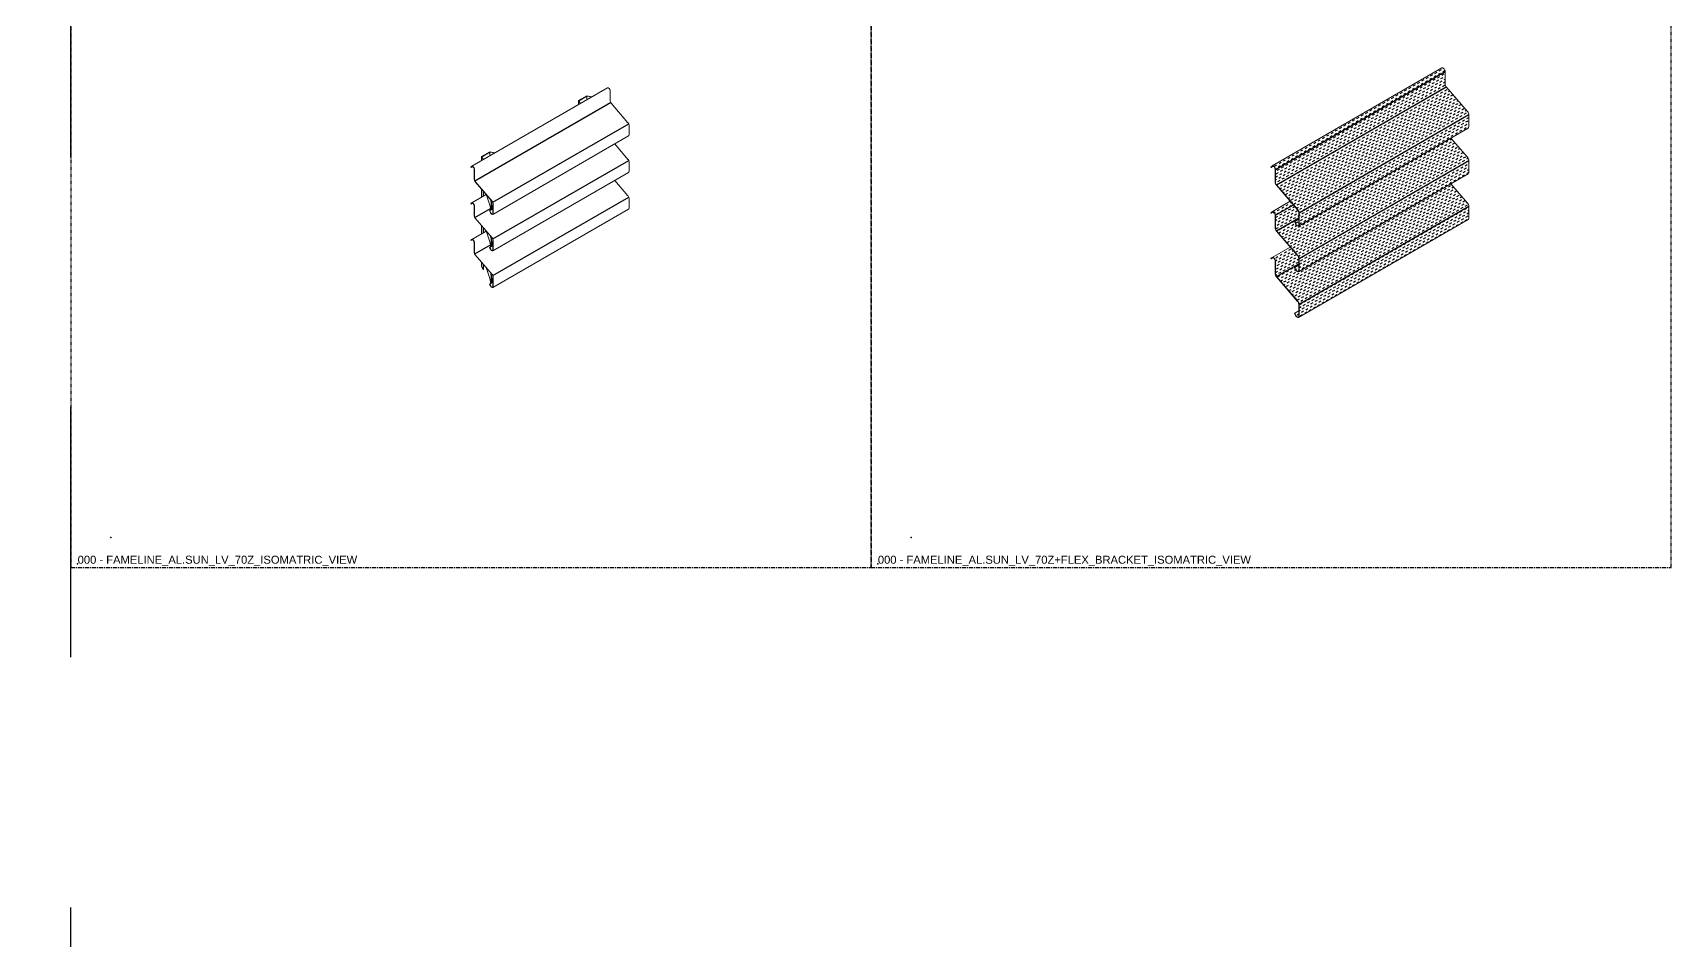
# Model space of a CAD drawing. Header units: millimetres. Extents: x -244126 to 368105, y -173968 to 259060.
# Drawn here: x 158837 to 160884, y 39863 to 40996 of the extents above; entities that cross this region are included whole.
import ezdxf

# ---------------------------------------------------------------- set-up
doc = ezdxf.new("R2010")
doc.units = ezdxf.units.MM
doc.header["$MEASUREMENT"] = 0
doc.linetypes.add('005_GG_TA_LINE', pattern=[13.75, 5, -1.25, 1.25, -1.25, 5])
for name, color, linetype in [('000 - H A T C H', 8, 'Continuous'), ('001 - ASCESSORIES', 1, 'Continuous'), ('A03_SUN LOUVER', 7, 'Continuous')]:
    doc.layers.add(name, color=color, linetype=linetype)
doc.styles.get("Standard").update_dxf_attribs({"font": 'arial.ttf'})

# ---------------------------------------------------------------- blocks, each defined once
blk = doc.blocks.new('000 - FAMELINE_AL.SUN_LV_70Z_ISOMATRIC_VIEW')
at = {"color": 0, "linetype": 'Continuous', "lineweight": 0, "extrusion": (1.66533e-16, 0.816497, 0.57735)}
for p, q in [((213.4, 124.3), (1.3, 1.9)), ((168.3, 104.4), (181, 111.8)), ((168.3, 98.3), (168.3, 104.4)), ((168.3, 104.4), (170.5, 99.6)), ((181.2, 111.3), (169.1, 104.3)), ((171.1, 99.9), (169.1, 104.3)), ((181, 111.8), (189.3, 110.5)), ((181.2, 111.3), (181.2, 105.7)), ((188.9, 110.2), (181.2, 111.3)), ((189.3, 110.4), (189.3, 110.5)), ((217.6, 103.8), (217.6, 120)), ((170.7, 99.7), (170.5, 99.6)), ((171.5, 100.3), (171.9, 100.4)), ((245.4, 69.8), (218.9, 100.6)), ((247.1, 50.9), (247.1, 66)), ((246.3, 49.3), (34.2, -73.2)), ((245.4, 12.7), (224.6, 36.8)), ((1.2, 1.7), (-0.3, 0.5)), ((-0.3, 0.5), (0, 0)), ((2.5, 1.4), (0, 0)), ((0, 0), (1.5, 1.2)), ((16.8, 17), (29.5, 24.3)), ((16.8, 10.8), (16.8, 17)), ((16.8, 17), (19, 12.2)), ((29.7, 23.9), (17.6, 16.8)), ((19.6, 12.4), (17.6, 16.8)), ((19.2, 12.2), (19, 12.2)), ((20, 12.8), (20.4, 12.9)), ((29.5, 24.3), (37.8, 23)), ((29.7, 23.9), (29.7, 18.3)), ((37.4, 22.7), (29.7, 23.9)), ((37.8, 22.9), (37.8, 23)), ((247.1, -6.3), (247.1, 8.8)), ((5, -2.2), (5, -18.4)), ((5.4, -18.6), (5.4, -2.5)), ((6.6, -22.3), (33.1, -53)), ((33.3, -52.6), (6.8, -21.9)), ((246.3, -7.8), (34.2, -130.3)), ((245.4, -44.5), (224.6, -20.4)), ((23.7, -42.4), (1.3, -55.3)), ((16.8, -46.4), (16.8, -34.1)), ((19, -36.6), (19, -45)), ((19.2, -45), (19, -45)), ((19, -45), (19, -45)), ((19.7, -44.7), (19.7, -37.4)), ((20, -44.3), (20.4, -44.3)), ((30, -60.6), (23.6, -41.9)), ((247.1, -63.5), (247.1, -48.4)), ((1.2, -55.4), (-0.3, -56.7)), ((-0.3, -56.7), (0, -57.2)), ((2.5, -55.7), (0, -57.2)), ((0, -57.2), (1.5, -55.9)), ((5, -59.4), (5, -75.5)), ((5.4, -75.8), (5.4, -59.6)), ((34.5, -64.8), (29.3, -67.8)), ((29.6, -67.7), (29.3, -67.8)), ((29.3, -67.8), (30.5, -70.6)), ((34.5, -64.9), (29.6, -67.7)), ((30.9, -70.6), (29.6, -67.7)), ((30.4, -63.5), (30.4, -63)), ((31.8, -59.3), (31.8, -66.4)), ((32.5, -66), (32.5, -59.2)), ((246.3, -65), (34.2, -187.5)), ((34.5, -56.3), (34.5, -71.4)), ((34.9, -71.6), (34.9, -56.5)), ((23.7, -99.5), (1.3, -112.5)), ((6.6, -79.4), (33.1, -110.1)), ((33.3, -109.8), (6.8, -79.1)), ((16.8, -103.5), (16.8, -91.2)), ((19, -93.8), (19, -102.2)), ((19.7, -101.8), (19.7, -94.6)), ((20, -101.5), (20.4, -101.4)), ((30, -117.8), (23.6, -99.1)), ((1.2, -112.6), (-0.3, -113.8)), ((-0.3, -113.8), (0, -114.3)), ((2.5, -112.9), (0, -114.3)), ((0, -114.3), (1.5, -113.1)), ((5, -116.6), (5, -132.7)), ((5.4, -132.9), (5.4, -116.8)), ((34.5, -122), (29.3, -125)), ((29.6, -124.9), (29.3, -125)), ((29.3, -125), (30.5, -127.8)), ((34.5, -122.1), (29.6, -124.9)), ((30.9, -127.7), (29.6, -124.9)), ((30.4, -120.6), (30.4, -120.2)), ((31.8, -116.4), (31.8, -123.5)), ((32.5, -123.1), (32.5, -116.3)), ((34.5, -113.4), (34.5, -128.5)), ((34.9, -128.8), (34.9, -113.7)), ((6.6, -136.6), (33.1, -167.3)), ((33.3, -167), (6.8, -136.2)), ((16.8, -154.5), (16.8, -148.4)), ((19, -150.9), (19, -159.3)), ((19.7, -159.2), (19.7, -151.7)), ((19.7, -153.4), (20.6, -152.8)), ((19, -159.3), (16.8, -154.5)), ((19.7, -159.2), (19, -159.3)), ((30, -174.9), (23.6, -156.3)), ((34.5, -179.1), (29.3, -182.1)), ((30.4, -177.8), (30.4, -177.4)), ((31.8, -173.6), (31.8, -180.7)), ((32.5, -180.3), (32.5, -173.5)), ((34.5, -170.6), (34.5, -185.7)), ((34.9, -185.9), (34.9, -170.8)), ((29.3, -182.1), (30.5, -185)), ((29.6, -182.1), (29.3, -182.1)), ((34.5, -179.2), (29.6, -182.1)), ((30.9, -184.9), (29.6, -182.1))]:
    blk.add_line(p, q, dxfattribs=at)
at = {"color": 0}
for p, q in [((6, -21.1), (218.3, 101.5)), ((34.5, -54.4), (246.6, 68)), ((34.5, -111.6), (246.6, 10.9)), ((34.5, -168.8), (246.6, -46.3)), ((6, -78), (30.4, -63.9)), ((6, -135.1), (30.4, -121))]:
    blk.add_line(p, q, dxfattribs=at)
at = {"color": 0, "linetype": 'Continuous', "lineweight": 0}
for centre, major_axis, ratio, start_param, end_param in [((190.6, 110.3), (-1.15, 0.54), 0.788675, 0.350879, 0.434868), ((215.1, 121.4), (-1.7, 2.94), 0.57735, -2.360229, 0), ((170.9, 98.9), (0.19, -1.26), 0.211325, -2.202711, -2.118722), ((244.2, 67.6), (-2, 3.46), 0.57735, -2.356194, -1.233433), ((244.6, 52.3), (1.7, -2.94), 0.57735, 0, 0.781428), ((3, -1.1), (-1.7, 2.94), 0.57735, -2.360229, 0.100833), ((19.3, 11.5), (0.19, -1.26), 0.211325, -2.202711, -2.118722), ((39.1, 22.8), (-1.15, 0.54), 0.788675, 0.350879, 0.434868), ((244.2, 10.4), (-2, 3.46), 0.57735, -2.356194, -1.233433), ((7.8, -20), (2, -3.46), 0.57735, -2.356194, -1.233433), ((244.6, -4.9), (1.7, -2.94), 0.57735, 0, 0.781428), ((19.3, -45.7), (0.19, -1.26), 0.211325, -2.202711, -2.118722), ((244.2, -46.7), (-2, 3.46), 0.57735, -2.356194, -1.233433), ((3, -58.2), (-1.7, 2.94), 0.57735, -2.360229, 0.100833), ((7.8, -77.2), (2, -3.46), 0.57735, -2.356194, -1.233433), ((29.9, -61.9), (-0.3, 1.97), 0.211325, -2.210361, -0.87263), ((32.5, -70.2), (1.7, -2.94), 0.57735, -1.755081, 0.781428), ((29.9, -53.5), (-1.54, 9.94), 0.211325, -2.206268, -1.371463), ((32.1, -54.9), (-2, 3.46), 0.57735, -2.356194, -1.233433), ((244.6, -62.1), (1.7, -2.94), 0.57735, 0, 0.781428), ((19.3, -102.9), (0.19, -1.26), 0.211325, -2.18549, -2.118722), ((3, -115.4), (-1.7, 2.94), 0.57735, -2.360229, 0.100833), ((29.9, -119.1), (-0.3, 1.97), 0.211325, -2.210361, -0.87263), ((32.5, -127.4), (1.7, -2.94), 0.57735, -1.755081, 0.781428), ((29.9, -110.7), (-1.54, 9.94), 0.211325, -2.206268, -1.371463), ((32.1, -112), (-2, 3.46), 0.57735, -2.356194, -1.233433), ((7.8, -134.3), (2, -3.46), 0.57735, -2.356194, -1.233433), ((29.9, -176.2), (-0.3, 1.97), 0.211325, -2.210361, -0.87263), ((29.9, -167.8), (-1.54, 9.94), 0.211325, -2.206268, -1.371463), ((32.1, -169.2), (-2, 3.46), 0.57735, -2.356194, -1.233433), ((32.5, -184.5), (1.7, -2.94), 0.57735, -1.755081, 0.781428)]:
    blk.add_ellipse(centre, major_axis=major_axis, ratio=ratio, start_param=start_param, end_param=end_param, dxfattribs=at)
at = {"color": 0, "linetype": 'Continuous', "lineweight": 0, "extrusion": (9.52826e-17, 1.39374e-16, -1)}
blk.add_ellipse((194.4, 110.7), major_axis=(-2.4, 1.11), ratio=0.788675, start_param=0.116483, end_param=0.895902, dxfattribs=at)
at = {"color": 0, "linetype": 'Continuous', "lineweight": 0, "extrusion": (-5.17926e-17, 3.41963e-17, -1)}
for centre in [(220, 102.5), (7.8, -20), (7.8, -77.2), (7.8, -134.3)]:
    blk.add_ellipse(centre, major_axis=(-1.7, 2.94), ratio=0.57735, start_param=-1.90816, end_param=-0.785398, dxfattribs=at)
at = {"color": 0, "linetype": 'Continuous', "lineweight": 0, "extrusion": (-3.18696e-16, 6.30406e-17, -1)}
blk.add_ellipse((171.9, 97.7), major_axis=(-0.4, 2.61), ratio=0.211325, start_param=-0.471519, end_param=0.307899, dxfattribs=at)
at = {"color": 0, "linetype": 'Continuous', "lineweight": 0, "extrusion": (-2.51526e-16, 4.70777e-17, -1)}
for centre in [(3, -1.1), (3, -58.2), (3, -115.4)]:
    blk.add_ellipse(centre, major_axis=(-1.4, 2.42), ratio=0.57735, start_param=-0.100833, end_param=2.360641, dxfattribs=at)
at = {"color": 0, "linetype": 'Continuous', "lineweight": 0, "extrusion": (-7.30135e-16, -6.09314e-19, -1)}
blk.add_ellipse((20.4, 10.2), major_axis=(-0.4, 2.61), ratio=0.211325, start_param=-0.471519, end_param=0.307899, dxfattribs=at)
at = {"color": 0, "linetype": 'Continuous', "lineweight": 0, "extrusion": (2.15612e-17, 1.1239e-16, -1)}
blk.add_ellipse((42.8, 23.2), major_axis=(-2.4, 1.11), ratio=0.788675, start_param=0.116483, end_param=0.895902, dxfattribs=at)
at = {"color": 0, "linetype": 'Continuous', "lineweight": 0, "extrusion": (-8.01967e-16, 1.00621e-16, -1)}
blk.add_ellipse((20.4, -46.9), major_axis=(-0.4, 2.61), ratio=0.211325, start_param=-0.471519, end_param=0.307899, dxfattribs=at)
at = {"color": 0, "linetype": 'Continuous', "lineweight": 0, "extrusion": (6.53146e-17, 1.22447e-16, -1)}
blk.add_ellipse((29.2, -53.6), major_axis=(1.54, -9.94), ratio=0.211325, start_param=-1.894051, end_param=-0.935324, dxfattribs=at)
at = {"color": 0, "linetype": 'Continuous', "lineweight": 0, "extrusion": (-1.21462e-16, 1.49724e-16, -1)}
blk.add_ellipse((31.1, -65), major_axis=(-0.4, 2.61), ratio=0.211325, start_param=-2.331571, end_param=-0.921102, dxfattribs=at)
at = {"color": 0, "linetype": 'Continuous', "lineweight": 0, "extrusion": (1.28814e-17, 1.99733e-16, -1)}
for centre, major_axis, start_param, end_param in [((32.5, -70.2), (1.4, -2.42), -0.781023, 1.755081), ((32.1, -54.9), (1.7, -2.94), -1.90816, -0.785398), ((32.5, -127.4), (1.4, -2.42), -0.781023, 1.755081), ((32.1, -112), (1.7, -2.94), -1.90816, -0.785398), ((32.1, -169.2), (1.7, -2.94), -1.90816, -0.785398), ((32.5, -184.5), (1.4, -2.42), -0.781023, 1.755081)]:
    blk.add_ellipse(centre, major_axis=major_axis, ratio=0.57735, start_param=start_param, end_param=end_param, dxfattribs=at)
at = {"color": 0, "linetype": 'Continuous', "lineweight": 0, "extrusion": (-1.84808e-16, 1.96096e-16, -1)}
blk.add_ellipse((20.4, -104.1), major_axis=(-0.4, 2.61), ratio=0.211325, start_param=-0.471519, end_param=0.307899, dxfattribs=at)
at = {"color": 0, "linetype": 'Continuous', "lineweight": 0, "extrusion": (4.16667e-16, 1.2063e-16, -1)}
blk.add_ellipse((31.1, -122.1), major_axis=(-0.4, 2.61), ratio=0.211325, start_param=-2.331571, end_param=-0.921102, dxfattribs=at)
at = {"color": 0, "linetype": 'Continuous', "lineweight": 0, "extrusion": (1.25401e-16, 1.87914e-16, -1)}
blk.add_ellipse((29.2, -110.8), major_axis=(1.54, -9.94), ratio=0.211325, start_param=-1.894051, end_param=-0.935324, dxfattribs=at)
at = {"color": 0, "linetype": 'Continuous', "lineweight": 0, "extrusion": (-3.25213e-16, 2.86718e-16, -1)}
blk.add_ellipse((31.1, -179.3), major_axis=(-0.4, 2.61), ratio=0.211325, start_param=-2.331571, end_param=-0.921102, dxfattribs=at)
at = {"color": 0, "linetype": 'Continuous', "lineweight": 0, "extrusion": (1.30629e-16, 2.44894e-16, -1)}
blk.add_ellipse((29.2, -167.9), major_axis=(1.54, -9.94), ratio=0.211325, start_param=-1.894051, end_param=-0.935324, dxfattribs=at)
blk = doc.blocks.new('*U2975')
at = {"layer": '000 - H A T C H'}
h = blk.add_hatch(dxfattribs=at)
h.set_pattern_fill('DASH', color=8, scale=25, angle=30)
edge = h.paths.add_edge_path()
edge.add_ellipse((3, -1.1), major_axis=(-1.7, 2.94), ratio=0.57735, start_angle=-134.7688, end_angle=0, ccw=False)
edge.add_line((5.4, -2.5), (217.6, 120))
edge.add_ellipse((215.1, 121.4), major_axis=(-1.7, 2.94), ratio=0.57735, start_angle=225.2312, end_angle=360)
edge.add_line((213.4, 124.3), (1.6, 2))
edge = h.paths.add_edge_path()
edge.add_ellipse((3, -1.1), major_axis=(-1.7, 2.94), ratio=0.57735, start_angle=-135.2312, end_angle=-134.7688, ccw=False)
edge.add_line((5.4, -2.5), (5.4, -18.6))
edge.add_ellipse((7.8, -20), major_axis=(-1.7, 2.94), ratio=0.57735, start_angle=405, end_angle=469.3295)
edge.add_line((6.8, -21.9), (218.9, 100.6))
edge.add_ellipse((220, 102.5), major_axis=(1.7, -2.94), ratio=0.57735, start_angle=-135, end_angle=-70.6705, ccw=False)
edge.add_line((217.6, 103.8), (217.6, 120))
edge.add_line((217.6, 120), (5.4, -2.5))
edge = h.paths.add_edge_path()
edge.add_ellipse((32.1, -54.9), major_axis=(-2, 3.46), ratio=0.57735, start_angle=-135, end_angle=-70.6705, ccw=False)
edge.add_line((35, -56.5), (247.1, 66))
edge.add_ellipse((244.2, 67.6), major_axis=(2, -3.46), ratio=0.57735, start_angle=405, end_angle=469.3295)
edge.add_line((245.4, 69.8), (218.9, 100.6))
edge.add_line((218.9, 100.6), (6.8, -21.9))
edge.add_line((6.8, -21.9), (33.7, -53))
h = blk.add_hatch(dxfattribs=at)
h.set_pattern_fill('DASH', color=8, scale=25, angle=30)
edge = h.paths.add_edge_path()
edge.add_line((27.8, -46.8), (23.9, -42.3))
edge.add_line((23.9, -42.3), (1.6, -55.1))
edge.add_ellipse((3, -58.2), major_axis=(-1.7, 2.94), ratio=0.57735, start_angle=-135.2312, end_angle=0, ccw=False)
edge.add_line((5.4, -59.6), (27.8, -46.8))
edge = h.paths.add_edge_path()
edge.add_line((5.4, -59.6), (5.4, -75.8))
edge.add_ellipse((7.8, -77.2), major_axis=(-1.7, 2.94), ratio=0.57735, start_angle=405, end_angle=469.3295)
edge.add_line((6.8, -79.1), (34.5, -63.1))
edge.add_line((34.5, -63.1), (34.5, -56.3))
edge.add_ellipse((32.1, -54.9), major_axis=(1.7, -2.94), ratio=0.57735, start_angle=405, end_angle=469.3295)
edge.add_line((33.1, -53), (27.8, -46.8))
edge.add_line((27.8, -46.8), (5.4, -59.6))
edge = h.paths.add_edge_path()
edge.add_line((34.9, -56.5), (34.9, -71.6))
edge.add_ellipse((32.5, -70.2), major_axis=(1.7, -2.94), ratio=0.57735, start_angle=0, end_angle=44.7725, ccw=False)
edge.add_line((34.7, -72.9), (246.3, 49.3))
edge.add_ellipse((244.6, 52.3), major_axis=(1.7, -2.94), ratio=0.57735, start_angle=360, end_angle=404.7725)
edge.add_line((247.1, 50.9), (247.1, 66))
edge.add_line((247.1, 66), (34.9, -56.5))
edge = h.paths.add_edge_path(flags=17)
edge.add_line((29.6, -67.7), (30.9, -70.6))
edge.add_ellipse((32.5, -70.2), major_axis=(1.4, -2.42), ratio=0.57735, start_angle=259.4412, end_angle=404.7779)
edge.add_line((34.5, -71.4), (34.5, -64.9))
edge.add_line((34.5, -64.9), (29.6, -67.7))
edge = h.paths.add_edge_path()
edge.add_ellipse((32.5, -127.4), major_axis=(1.7, -2.94), ratio=0.57735, start_angle=-100.5587, end_angle=0, ccw=False)
edge.add_line((30.5, -127.8), (29.3, -125))
edge.add_line((29.3, -125), (34.5, -122))
edge.add_line((34.5, -122), (34.5, -120.2))
edge.add_line((34.5, -120.2), (6.8, -136.2))
edge.add_line((6.8, -136.2), (33.7, -167.3))
edge.add_ellipse((32.1, -169.2), major_axis=(-2, 3.46), ratio=0.57735, start_angle=-135, end_angle=-70.6705, ccw=False)
edge.add_line((35, -170.8), (247.1, -48.4))
edge.add_ellipse((244.2, -46.7), major_axis=(2, -3.46), ratio=0.57735, start_angle=405, end_angle=469.3295)
edge.add_line((245.4, -44.5), (224.6, -20.4))
edge.add_line((224.6, -20.4), (33.9, -130.5))
edge = h.paths.add_edge_path()
edge.add_ellipse((7.8, -134.3), major_axis=(-1.7, 2.94), ratio=0.57735, start_angle=405, end_angle=469.3295)
edge.add_line((6.8, -136.2), (34.5, -120.2))
edge.add_line((34.5, -120.2), (34.5, -113.4))
edge.add_ellipse((32.1, -112), major_axis=(1.7, -2.94), ratio=0.57735, start_angle=405, end_angle=469.3295)
edge.add_line((33.1, -110.1), (23.9, -99.4))
edge.add_line((23.9, -99.4), (1.6, -112.3))
edge.add_ellipse((3, -115.4), major_axis=(-1.7, 2.94), ratio=0.57735, start_angle=-135.2312, end_angle=0, ccw=False)
edge.add_line((5.4, -116.8), (5.4, -132.9))
edge = h.paths.add_edge_path()
edge.add_ellipse((244.2, 10.4), major_axis=(2, -3.46), ratio=0.57735, start_angle=405, end_angle=469.3295)
edge.add_line((245.4, 12.7), (224.6, 36.8))
edge.add_line((224.6, 36.8), (33.9, -73.3))
edge.add_ellipse((32.5, -70.2), major_axis=(1.7, -2.94), ratio=0.57735, start_angle=-100.5587, end_angle=0, ccw=False)
edge.add_line((30.5, -70.6), (29.3, -67.8))
edge.add_line((29.3, -67.8), (34.5, -64.8))
edge.add_line((34.5, -64.8), (34.5, -63.1))
edge.add_line((34.5, -63.1), (6.8, -79.1))
edge.add_line((6.8, -79.1), (33.7, -110.2))
edge.add_ellipse((32.1, -112), major_axis=(-2, 3.46), ratio=0.57735, start_angle=-135, end_angle=-70.6705, ccw=False)
edge.add_line((35, -113.6), (247.1, 8.8))
edge = h.paths.add_edge_path()
edge.add_ellipse((244.6, -4.9), major_axis=(1.7, -2.94), ratio=0.57735, start_angle=360, end_angle=404.7725)
edge.add_line((247.1, -6.3), (247.1, 8.8))
edge.add_line((247.1, 8.8), (34.9, -113.7))
edge.add_line((34.9, -113.7), (34.9, -128.8))
edge.add_ellipse((32.5, -127.4), major_axis=(1.7, -2.94), ratio=0.57735, start_angle=0, end_angle=44.7725, ccw=False)
edge.add_line((34.7, -130.1), (246.3, -7.8))
edge = h.paths.add_edge_path()
edge.add_ellipse((244.6, -62.1), major_axis=(1.7, -2.94), ratio=0.57735, start_angle=360, end_angle=404.7725)
edge.add_line((247.1, -63.5), (247.1, -48.4))
edge.add_line((247.1, -48.4), (34.9, -170.8))
edge.add_line((34.9, -170.8), (34.9, -185.9))
edge.add_ellipse((32.5, -184.5), major_axis=(1.7, -2.94), ratio=0.57735, start_angle=0, end_angle=44.7725, ccw=False)
edge.add_line((34.7, -187.2), (246.3, -65))
h = blk.add_hatch(dxfattribs=at)
h.set_pattern_fill('DASH', color=8, scale=25, angle=30)
edge = h.paths.add_edge_path()
edge.add_line((29.6, -124.9), (30.9, -127.7))
edge.add_ellipse((32.5, -127.4), major_axis=(1.4, -2.42), ratio=0.57735, start_angle=259.4412, end_angle=404.7779)
edge.add_line((34.5, -128.5), (34.5, -122.1))
edge.add_line((34.5, -122.1), (29.6, -124.9))
edge = h.paths.add_edge_path()
edge.add_line((34.5, -179.2), (29.6, -182.1))
edge.add_line((29.6, -182.1), (30.9, -184.9))
edge.add_ellipse((32.5, -184.5), major_axis=(1.4, -2.42), ratio=0.57735, start_angle=259.4412, end_angle=404.7779)
edge.add_line((34.5, -185.7), (34.5, -179.2))
at = {"layer": 'A03_SUN LOUVER', "color": 0, "linetype": 'Continuous', "lineweight": 0, "extrusion": (-4.996e-16, 0.816497, 0.57735)}
for p, q in [((213.4, 124.3), (1.3, 1.9)), ((217.6, 120), (217.6, 103.8)), ((218.9, 100.6), (245.4, 69.8)), ((247.1, 66), (247.1, 50.9)), ((246.3, 49.3), (34.2, -73.2)), ((224.6, 36.8), (245.4, 12.7)), ((1.2, 1.7), (-0.3, 0.5)), ((-0.3, 0.5), (0, 0)), ((0, 0), (2.5, 1.4)), ((0, 0), (1.5, 1.2)), ((247.1, 8.8), (247.1, -6.3)), ((5, -2.2), (5, -18.4)), ((5.4, -18.6), (5.4, -2.5)), ((246.3, -7.8), (34.2, -130.3)), ((224.6, -20.4), (245.4, -44.5)), ((6.6, -22.3), (33.1, -53)), ((33.3, -52.6), (6.8, -21.9)), ((1.2, -55.4), (-0.3, -56.7)), ((-0.3, -56.7), (0, -57.2)), ((0, -57.2), (2.5, -55.7)), ((0, -57.2), (1.5, -55.9)), ((23.9, -42.3), (1.3, -55.3)), ((5, -59.4), (5, -75.5)), ((5.4, -75.8), (5.4, -59.6)), ((34.5, -56.3), (34.5, -71.4)), ((34.9, -71.6), (34.9, -56.5)), ((247.1, -48.4), (247.1, -63.5)), ((6.6, -79.4), (33.1, -110.1)), ((33.3, -109.8), (6.8, -79.1)), ((29.3, -67.8), (34.5, -64.8)), ((29.6, -67.7), (29.3, -67.8)), ((29.3, -67.8), (30.5, -70.6)), ((29.6, -67.7), (34.5, -64.9)), ((30.9, -70.6), (29.6, -67.7)), ((246.3, -65), (34.2, -187.5)), ((23.9, -99.4), (1.3, -112.5)), ((1.2, -112.6), (-0.3, -113.8)), ((-0.3, -113.8), (0, -114.3)), ((0, -114.3), (2.5, -112.9)), ((0, -114.3), (1.5, -113.1)), ((5, -116.6), (5, -132.7)), ((5.4, -132.9), (5.4, -116.8)), ((29.3, -125), (34.5, -122)), ((29.6, -124.9), (34.5, -122.1)), ((34.5, -113.4), (34.5, -128.5)), ((34.9, -128.8), (34.9, -113.7)), ((6.6, -136.6), (33.1, -167.3)), ((33.3, -167), (6.8, -136.2)), ((29.6, -124.9), (29.3, -125)), ((29.3, -125), (30.5, -127.8)), ((30.9, -127.7), (29.6, -124.9)), ((29.3, -182.1), (34.5, -179.1)), ((29.6, -182.1), (29.3, -182.1)), ((29.3, -182.1), (30.5, -185)), ((29.6, -182.1), (34.5, -179.2)), ((30.9, -184.9), (29.6, -182.1)), ((34.5, -170.6), (34.5, -185.7)), ((34.9, -185.9), (34.9, -170.8))]:
    blk.add_line(p, q, dxfattribs=at)
at = {"layer": 'A03_SUN LOUVER', "color": 0}
for p, q in [((5.4, -2.5), (217.6, 120)), ((6.8, -21.9), (218.9, 100.6)), ((34.9, -56.5), (247.1, 66)), ((34.9, -113.7), (247.1, 8.8)), ((5.4, -59.6), (27.8, -46.8)), ((34.9, -170.8), (247.1, -48.4)), ((6.8, -79.1), (34.5, -63.1)), ((6.8, -136.2), (34.5, -120.2))]:
    blk.add_line(p, q, dxfattribs=at)
at = {"layer": 'A03_SUN LOUVER', "color": 0, "linetype": 'Continuous', "lineweight": 0, "extrusion": (-1.79415e-16, 8.87111e-17, -1)}
blk.add_ellipse((215.1, 121.4), major_axis=(-1.7, 2.94), ratio=0.57735, start_param=0, end_param=2.360229, dxfattribs=at)
at = {"layer": 'A03_SUN LOUVER', "color": 0, "linetype": 'Continuous', "lineweight": 0}
for centre, major_axis, start_param, end_param in [((220, 102.5), (1.7, -2.94), -2.356194, -1.233433), ((3, -1.1), (-1.7, 2.94), -2.360229, 0.100833), ((7.8, -20), (2, -3.46), -2.356194, -1.233433), ((3, -58.2), (-1.7, 2.94), -2.360229, 0.100833), ((32.1, -54.9), (-2, 3.46), -2.356194, -1.233433), ((7.8, -77.2), (2, -3.46), -2.356194, -1.233433), ((32.5, -70.2), (1.7, -2.94), -1.755081, 0.781428), ((3, -115.4), (-1.7, 2.94), -2.360229, 0.100833), ((32.1, -112), (-2, 3.46), -2.356194, -1.233433), ((7.8, -134.3), (2, -3.46), -2.356194, -1.233433), ((32.5, -127.4), (1.7, -2.94), -1.755081, 0.781428), ((32.1, -169.2), (-2, 3.46), -2.356194, -1.233433), ((32.5, -184.5), (1.7, -2.94), -1.755081, 0.781428)]:
    blk.add_ellipse(centre, major_axis=major_axis, ratio=0.57735, start_param=start_param, end_param=end_param, dxfattribs=at)
at = {"layer": 'A03_SUN LOUVER', "color": 0, "linetype": 'Continuous', "lineweight": 0, "extrusion": (-2.47807e-16, -1.48742e-17, -1)}
for centre in [(244.2, 67.6), (244.2, 10.4), (244.2, -46.7)]:
    blk.add_ellipse(centre, major_axis=(2, -3.46), ratio=0.57735, start_param=-1.90816, end_param=-0.785398, dxfattribs=at)
at = {"layer": 'A03_SUN LOUVER', "color": 0, "linetype": 'Continuous', "lineweight": 0, "extrusion": (-1.07304e-16, 1.30344e-16, -1)}
blk.add_ellipse((244.6, 52.3), major_axis=(1.7, -2.94), ratio=0.57735, start_param=-0.781428, end_param=0, dxfattribs=at)
at = {"layer": 'A03_SUN LOUVER', "color": 0, "linetype": 'Continuous', "lineweight": 0, "extrusion": (-1.59096e-16, 1.64541e-16, -1)}
for centre in [(3, -1.1), (3, -58.2), (3, -115.4)]:
    blk.add_ellipse(centre, major_axis=(-1.4, 2.42), ratio=0.57735, start_param=-0.100833, end_param=2.360641, dxfattribs=at)
at = {"layer": 'A03_SUN LOUVER', "color": 0, "linetype": 'Continuous', "lineweight": 0, "extrusion": (-7.95482e-17, 8.22703e-17, -1)}
for centre in [(7.8, -20), (7.8, -77.2), (7.8, -134.3)]:
    blk.add_ellipse(centre, major_axis=(-1.7, 2.94), ratio=0.57735, start_param=-1.90816, end_param=-0.785398, dxfattribs=at)
at = {"layer": 'A03_SUN LOUVER', "color": 0, "linetype": 'Continuous', "lineweight": 0, "extrusion": (-2.51526e-16, 4.70777e-17, -1)}
for centre in [(244.6, -4.9), (244.6, -62.1)]:
    blk.add_ellipse(centre, major_axis=(1.7, -2.94), ratio=0.57735, start_param=-0.781428, end_param=0, dxfattribs=at)
at = {"layer": 'A03_SUN LOUVER', "color": 0, "linetype": 'Continuous', "lineweight": 0, "extrusion": (-7.43708e-18, 1.23904e-16, -1)}
for centre in [(32.1, -54.9), (32.1, -112), (32.1, -169.2)]:
    blk.add_ellipse(centre, major_axis=(1.7, -2.94), ratio=0.57735, start_param=-1.90816, end_param=-0.785398, dxfattribs=at)
at = {"layer": 'A03_SUN LOUVER', "color": 0, "linetype": 'Continuous', "lineweight": 0, "extrusion": (1.40504e-16, 1.45219e-16, -1)}
for centre in [(32.5, -70.2), (32.5, -127.4), (32.5, -184.5)]:
    blk.add_ellipse(centre, major_axis=(1.4, -2.42), ratio=0.57735, start_param=-0.781522, end_param=1.755082, dxfattribs=at)
blk = doc.blocks.new('*U1757')
at = {"color": 0, "linetype": '005_GG_TA_LINE'}
blk.add_lwpolyline([(0, 0), (1000, 0), (1000, 1000), (0, 1000)], close=True, dxfattribs=at)
for p in [(50, 37.5), (8.6, 4.9)]:
    blk.add_point(p, dxfattribs=at)
blk.add_attdef('NAMEBLK', (8.6, 4.9), '', height=10, dxfattribs=at)
blk = doc.blocks.new('*U4692')
at = {"color": 0, "linetype": '005_GG_TA_LINE'}
blk.add_lwpolyline([(0, 0), (110.248, 0), (110.248, 30), (0, 30)], close=True, dxfattribs=at)
blk.add_attdef('NAMEBLK', (8.5817, 4.8779), '', height=10, dxfattribs=at)

msp = doc.modelspace()

# ---------------------------------------------------------------- block references
at = {"color": 3}
msp.add_blockref('*U2975', (160384.1015, 40828.19224), dxfattribs=at)
at = {"color": 3, "xscale": 0.8, "yscale": 0.8, "zscale": 0.8}
msp.add_blockref('000 - FAMELINE_AL.SUN_LV_70Z_ISOMATRIC_VIEW', (159384.1015, 40828.19224), dxfattribs=at)
at = {"layer": '001 - ASCESSORIES', "linetype": '005_GG_TA_LINE', "xscale": 250, "yscale": 250, "zscale": 250, "rotation": 90}
msp.add_blockref('*U4692', (158884.1015, 18966.19352), dxfattribs=at)
at = {"layer": '001 - ASCESSORIES', "linetype": '005_GG_TA_LINE'}
for p, values in [((158884.1015, 40328.19224), {'NAMEBLK': '000 - FAMELINE_AL.SUN_LV_70Z_ISOMATRIC_VIEW'}), ((159884.1015, 40328.19224), {'NAMEBLK': '000 - FAMELINE_AL.SUN_LV_70Z+FLEX_BRACKET_ISOMATRIC_VIEW'})]:
    msp.add_blockref('*U1757', p, dxfattribs=at).add_auto_attribs(values)

doc.saveas('drawing.dxf')
